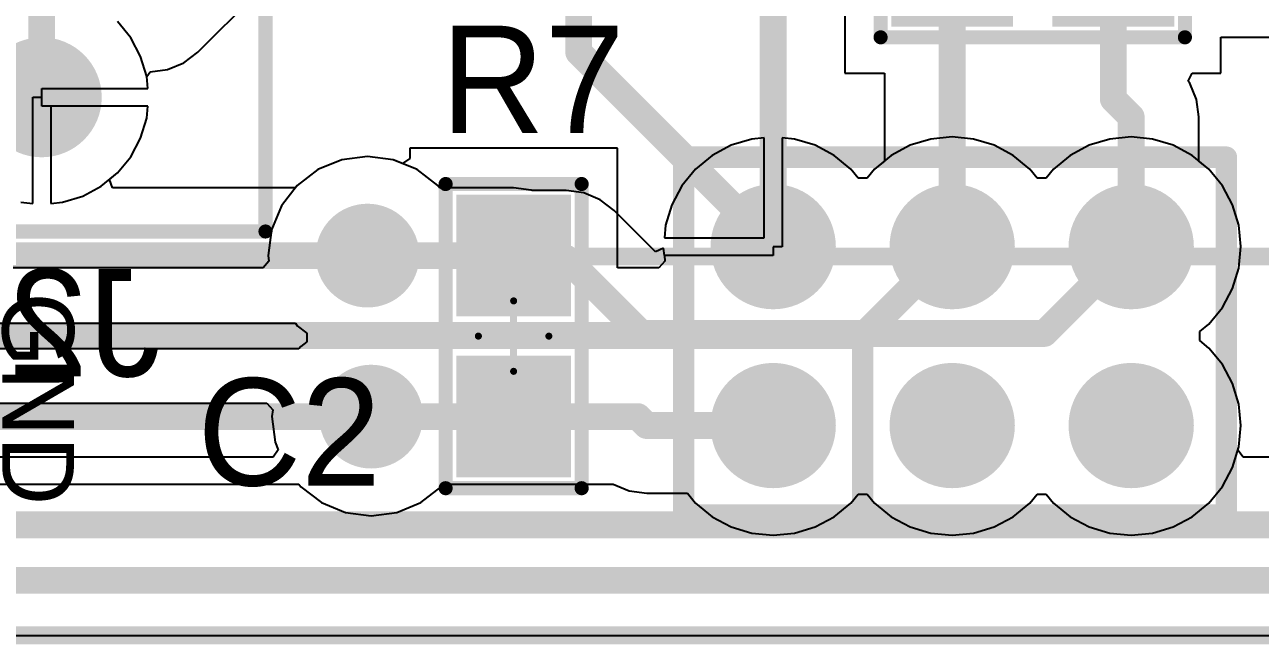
# Model space of a CAD drawing. Extents: x 2 to 5.35, y 2.27 to 3.73.
# Drawn here: x 3.976 to 4.666, y 2.268 to 2.615 of the extents above; entities that cross this region are included whole.
import ezdxf

# ---------------------------------------------------------------- set-up
doc = ezdxf.new("R2010")
doc.units = 0
doc.layers.get('0').update_dxf_attribs({"linetype": 'CONTINUOUS'})
for name, color, linetype in [('BOTTOMLAYER', 5, 'CONTINUOUS'), ('BOTTOMOVERLAY', 54, 'CONTINUOUS'), ('BOTTOMPASTE', 16, 'CONTINUOUS'), ('BOTTOMSOLDER', 6, 'CONTINUOUS'), ('MECHANICAL15', 56, 'CONTINUOUS'), ('MULTILAYER', 9, 'CONTINUOUS'), ('TOPLAYER', 1, 'CONTINUOUS'), ('TOPOVERLAY', 2, 'CONTINUOUS'), ('TOPPASTE', 8, 'CONTINUOUS'), ('TOPSOLDER', 216, 'CONTINUOUS')]:
    doc.layers.add(name, color=color, linetype=linetype)

# ---------------------------------------------------------------- blocks, each defined once
blk = doc.blocks.new('0805_2')
at = {"layer": 'MECHANICAL15', "const_width": 0.003937}
for points in [[(0.000001, -0.019685), (0.000001, 0.019685)], [(0.019687, -0.000001), (-0.019685, -0.000001)]]:
    blk.add_lwpolyline(points, dxfattribs=at)
at = {"layer": 'MECHANICAL15', "const_width": 0.001969}
for points in [[(-0.000983, 0.019685, 1), (0.000986, 0.019685, 1)], [(-0.020669, -0.000001, 1), (-0.0187, -0.000001, 1)], [(0.018703, -0.000001, 1), (0.020671, -0.000001, 1)], [(-0.000983, -0.019685, 1), (0.000986, -0.019685, 1)]]:
    blk.add_lwpolyline(points, format="xyb", close=True, dxfattribs=at)
at = {"layer": 'TOPLAYER'}
for points in [[(-0.074999, -0.028001), (-0.014999, -0.028001), (-0.074999, 0.027999), (-0.014999, 0.027999)], [(0.015001, -0.028001), (0.075001, -0.028001), (0.015001, 0.027999), (0.075001, 0.027999)]]:
    blk.add_solid(points, dxfattribs=at)
at = {"layer": 'TOPOVERLAY', "const_width": 0.007874}
for points in [[(0.085001, 0.037999), (-0.084999, 0.037999)], [(-0.084999, -0.038001), (-0.084999, 0.037999)], [(0.085001, -0.038001), (0.085001, 0.037999)], [(0.085001, -0.038001), (-0.084999, -0.038001)]]:
    blk.add_lwpolyline(points, dxfattribs=at)
at = {"layer": 'TOPOVERLAY', "const_width": 0.003937}
for points in [[(-0.086967, 0.037999, 1), (-0.08303, 0.037999, 1)], [(-0.086967, 0.037999, 1), (-0.08303, 0.037999, 1)], [(0.083033, 0.037999, 1), (0.08697, 0.037999, 1)], [(0.083033, 0.037999, 1), (0.08697, 0.037999, 1)], [(-0.086967, -0.038001, 1), (-0.08303, -0.038001, 1)], [(-0.086967, -0.038001, 1), (-0.08303, -0.038001, 1)], [(0.083033, -0.038001, 1), (0.08697, -0.038001, 1)], [(0.083033, -0.038001, 1), (0.08697, -0.038001, 1)]]:
    blk.add_lwpolyline(points, format="xyb", close=True, dxfattribs=at)
at = {"layer": 'TOPPASTE'}
for points in [[(-0.074999, -0.028001), (-0.014999, -0.028001), (-0.074999, 0.027999), (-0.014999, 0.027999)], [(0.015001, -0.028001), (0.075001, -0.028001), (0.015001, 0.027999), (0.075001, 0.027999)]]:
    blk.add_solid(points, dxfattribs=at)
at = {"layer": 'TOPSOLDER'}
for points in [[(-0.078999, -0.032001), (-0.010999, -0.032001), (-0.078999, 0.031999), (-0.010999, 0.031999)], [(0.011001, -0.032001), (0.079001, -0.032001), (0.011001, 0.031999), (0.079001, 0.031999)]]:
    blk.add_solid(points, dxfattribs=at)
blk = doc.blocks.new('JBDM_11')
at = {"layer": 'BOTTOMLAYER', "const_width": 0.031}
for points in [[(-0.015499, 0.099999, 1), (0.015501, 0.099999, 1)], [(0.084501, 0.099999, 1), (0.115501, 0.099999, 1)], [(0.184501, 0.099999, 1), (0.215501, 0.099999, 1)], [(-0.015499, -0.000001, 1), (0.015501, -0.000001, 1)], [(0.084501, -0.000001, 1), (0.115501, -0.000001, 1)], [(0.184501, -0.000001, 1), (0.215501, -0.000001, 1)]]:
    blk.add_lwpolyline(points, format="xyb", close=True, dxfattribs=at)
at = {"layer": 'BOTTOMSOLDER', "const_width": 0.035}
for points in [[(-0.017499, 0.099999, 1), (0.017501, 0.099999, 1)], [(0.082501, 0.099999, 1), (0.117501, 0.099999, 1)], [(0.182501, 0.099999, 1), (0.217501, 0.099999, 1)], [(-0.017499, -0.000001, 1), (0.017501, -0.000001, 1)], [(0.082501, -0.000001, 1), (0.117501, -0.000001, 1)], [(0.182501, -0.000001, 1), (0.217501, -0.000001, 1)]]:
    blk.add_lwpolyline(points, format="xyb", close=True, dxfattribs=at)
at = {"layer": 'MULTILAYER', "const_width": 0.031}
for points in [[(-0.015499, 0.099999, 1), (0.015501, 0.099999, 1)], [(0.084501, 0.099999, 1), (0.115501, 0.099999, 1)], [(0.184501, 0.099999, 1), (0.215501, 0.099999, 1)], [(-0.015499, -0.000001, 1), (0.015501, -0.000001, 1)], [(0.084501, -0.000001, 1), (0.115501, -0.000001, 1)], [(0.184501, -0.000001, 1), (0.215501, -0.000001, 1)]]:
    blk.add_lwpolyline(points, format="xyb", close=True, dxfattribs=at)
at = {"layer": 'TOPLAYER', "const_width": 0.031}
for points in [[(-0.015499, 0.099999, 1), (0.015501, 0.099999, 1)], [(0.084501, 0.099999, 1), (0.115501, 0.099999, 1)], [(0.184501, 0.099999, 1), (0.215501, 0.099999, 1)], [(-0.015499, -0.000001, 1), (0.015501, -0.000001, 1)], [(0.084501, -0.000001, 1), (0.115501, -0.000001, 1)], [(0.184501, -0.000001, 1), (0.215501, -0.000001, 1)]]:
    blk.add_lwpolyline(points, format="xyb", close=True, dxfattribs=at)
at = {"layer": 'TOPOVERLAY', "const_width": 0.012}
for points in [[(-0.049999, 0.149999), (0.253151, 0.149999)], [(-0.049999, -0.050001), (-0.049999, 0.149999)], [(0.253151, -0.050001), (0.253151, 0.149999)], [(-0.049999, 0.049999), (0.050001, 0.049999)], [(0.050001, -0.050001), (0.050001, 0.049999)], [(-0.049999, -0.050001), (0.253151, -0.050001)]]:
    blk.add_lwpolyline(points, dxfattribs=at)
at = {"layer": 'TOPOVERLAY', "const_width": 0.006}
for points in [[(-0.052999, 0.149999, 1), (-0.046999, 0.149999, 1)], [(-0.052999, 0.149999, 1), (-0.046999, 0.149999, 1)], [(0.250151, 0.149999, 1), (0.256151, 0.149999, 1)], [(0.250151, 0.149999, 1), (0.256151, 0.149999, 1)], [(-0.052999, 0.049999, 1), (-0.046999, 0.049999, 1)], [(0.047001, 0.049999, 1), (0.053001, 0.049999, 1)], [(0.047001, 0.049999, 1), (0.053001, 0.049999, 1)], [(-0.052999, -0.050001, 1), (-0.046999, -0.050001, 1)], [(-0.052999, -0.050001, 1), (-0.046999, -0.050001, 1)], [(0.047001, -0.050001, 1), (0.053001, -0.050001, 1)], [(0.250151, -0.050001, 1), (0.256151, -0.050001, 1)], [(0.250151, -0.050001, 1), (0.256151, -0.050001, 1)]]:
    blk.add_lwpolyline(points, format="xyb", close=True, dxfattribs=at)
at = {"layer": 'TOPSOLDER', "const_width": 0.035}
for points in [[(-0.017499, 0.099999, 1), (0.017501, 0.099999, 1)], [(0.082501, 0.099999, 1), (0.117501, 0.099999, 1)], [(0.182501, 0.099999, 1), (0.217501, 0.099999, 1)], [(-0.017499, -0.000001, 1), (0.017501, -0.000001, 1)], [(0.082501, -0.000001, 1), (0.117501, -0.000001, 1)], [(0.182501, -0.000001, 1), (0.217501, -0.000001, 1)]]:
    blk.add_lwpolyline(points, format="xyb", close=True, dxfattribs=at)
blk = doc.blocks.new('SIP7_2_B_17')
at = {"layer": 'BOTTOMLAYER', "const_width": 0.029528}
blk.add_lwpolyline([(0.585236, -0.1, 1), (0.614764, -0.1, 1)], format="xyb", close=True, dxfattribs=at)
at = {"layer": 'BOTTOMOVERLAY', "const_width": 0.007874}
for points in [[(0.725, -0.175), (0.725, 0.075)], [(-0.125, -0.175), (0.725, -0.175)]]:
    blk.add_lwpolyline(points, dxfattribs=at)
at = {"layer": 'BOTTOMOVERLAY', "const_width": 0.003937}
blk.add_lwpolyline([(0.723032, -0.175, 1), (0.726969, -0.175, 1)], format="xyb", close=True, dxfattribs=at)
blk.add_lwpolyline([(0.723032, -0.175, 1), (0.726969, -0.175, 1)], format="xyb", close=True, dxfattribs=at)
at = {"layer": 'BOTTOMSOLDER', "const_width": 0.033528}
blk.add_lwpolyline([(0.583236, -0.1, 1), (0.616764, -0.1, 1)], format="xyb", close=True, dxfattribs=at)
at = {"layer": 'MULTILAYER', "const_width": 0.029528}
blk.add_lwpolyline([(0.585236, -0.1, 1), (0.614764, -0.1, 1)], format="xyb", close=True, dxfattribs=at)
at = {"layer": 'TOPLAYER', "const_width": 0.029528}
blk.add_lwpolyline([(0.585236, -0.1, 1), (0.614764, -0.1, 1)], format="xyb", close=True, dxfattribs=at)
at = {"layer": 'TOPSOLDER', "const_width": 0.033528}
blk.add_lwpolyline([(0.583236, -0.1, 1), (0.616764, -0.1, 1)], format="xyb", close=True, dxfattribs=at)
blk = doc.blocks.new('0805_B_23')
at = {"layer": 'BOTTOMLAYER'}
for points in [[(-0.075001, -0.027999), (-0.015001, -0.027999), (-0.075001, 0.028001), (-0.015001, 0.028001)], [(0.014999, -0.027999), (0.074999, -0.027999), (0.014999, 0.028001), (0.074999, 0.028001)]]:
    blk.add_solid(points, dxfattribs=at)
at = {"layer": 'BOTTOMOVERLAY', "const_width": 0.003937}
for points in [[(-0.08697, 0.038001, 1), (-0.083033, 0.038001, 1)], [(-0.08697, 0.038001, 1), (-0.083033, 0.038001, 1)], [(0.08303, 0.038001, 1), (0.086967, 0.038001, 1)], [(0.08303, 0.038001, 1), (0.086967, 0.038001, 1)], [(-0.08697, -0.037999, 1), (-0.083033, -0.037999, 1)], [(-0.08697, -0.037999, 1), (-0.083033, -0.037999, 1)], [(0.08303, -0.037999, 1), (0.086967, -0.037999, 1)], [(0.08303, -0.037999, 1), (0.086967, -0.037999, 1)]]:
    blk.add_lwpolyline(points, format="xyb", close=True, dxfattribs=at)
at = {"layer": 'BOTTOMOVERLAY', "const_width": 0.007874}
for points in [[(0.084999, 0.038001), (-0.085001, 0.038001)], [(-0.085001, 0.038001), (-0.085001, -0.037999)], [(0.084999, 0.038001), (0.084999, -0.037999)], [(0.084999, -0.037999), (-0.085001, -0.037999)]]:
    blk.add_lwpolyline(points, dxfattribs=at)
at = {"layer": 'BOTTOMPASTE'}
for points in [[(-0.075001, -0.027999), (-0.015001, -0.027999), (-0.075001, 0.028001), (-0.015001, 0.028001)], [(0.014999, -0.027999), (0.074999, -0.027999), (0.014999, 0.028001), (0.074999, 0.028001)]]:
    blk.add_solid(points, dxfattribs=at)
at = {"layer": 'BOTTOMSOLDER'}
for points in [[(-0.079001, -0.031999), (-0.011001, -0.031999), (-0.079001, 0.032001), (-0.011001, 0.032001)], [(0.010999, -0.031999), (0.078999, -0.031999), (0.010999, 0.032001), (0.078999, 0.032001)]]:
    blk.add_solid(points, dxfattribs=at)
at = {"layer": 'MECHANICAL15', "const_width": 0.003937}
for points in [[(-0.000001, 0.019687), (-0.000001, -0.019683)], [(0.019685, 0.000001), (-0.019687, 0.000001)]]:
    blk.add_lwpolyline(points, dxfattribs=at)
at = {"layer": 'MECHANICAL15', "const_width": 0.001969}
for points in [[(-0.000985, 0.019687, 1), (0.000983, 0.019687, 1)], [(-0.020671, 0.000001, 1), (-0.018703, 0.000001, 1)], [(0.018701, 0.000001, 1), (0.020669, 0.000001, 1)], [(-0.000985, -0.019683, 1), (0.000983, -0.019683, 1)]]:
    blk.add_lwpolyline(points, format="xyb", close=True, dxfattribs=at)

msp = doc.modelspace()

# ---------------------------------------------------------------- linework, layer by layer
at = {"layer": 'BOTTOMLAYER'}
for p, q in [((4.072245, 2.599255), (4.180711, 2.70772)), ((4.433636, 2.703522), (4.433636, 2.587522)), ((4.643636, 2.587522), (4.643636, 2.607698)), ((4.643636, 2.607698), (4.73, 2.607698)), ((4.064412, 2.593244), (4.072245, 2.599255)), ((4.0455, 2.588176), (4.055289, 2.589465)), ((4.055289, 2.589465), (4.064412, 2.593244)), ((4.043659, 2.585694), (4.0455, 2.588176)), ((4.043666, 2.585669), (4.043659, 2.585694)), ((4.044323, 2.579), (4.043666, 2.585669)), ((4.433636, 2.587522), (4.455812, 2.587522)), ((4.455812, 2.587522), (4.455812, 2.538393)), ((4.625528, 2.583038), (4.62774, 2.587522)), ((4.626392, 2.581912), (4.625528, 2.583038)), ((4.630171, 2.572789), (4.626392, 2.581912)), ((4.62774, 2.587522), (4.643636, 2.587522)), ((3.98499, 2.569), (3.98499, 2.579)), ((3.98499, 2.579), (4.044323, 2.579)), ((4.044323, 2.569), (3.98499, 2.569)), ((4.043666, 2.562331), (4.044323, 2.569)), ((4.63146, 2.563), (4.630171, 2.572789)), ((4.040262, 2.55111), (4.043666, 2.562331)), ((4.63146, 2.538393), (4.63146, 2.563)), ((4.034735, 2.540768), (4.040262, 2.55111)), ((4.370179, 2.547151), (4.359582, 2.541487)), ((4.381678, 2.550639), (4.370179, 2.547151)), ((4.388636, 2.551325), (4.381678, 2.550639)), ((4.388636, 2.495522), (4.388636, 2.551325)), ((4.405594, 2.550639), (4.398636, 2.551325)), ((4.398636, 2.551325), (4.398636, 2.490512)), ((4.417093, 2.547151), (4.405594, 2.550639)), ((4.42769, 2.541487), (4.417093, 2.547151)), ((4.027296, 2.531704), (4.034735, 2.540768)), ((4.167, 2.540997), (4.152642, 2.539106)), ((4.181358, 2.539106), (4.167, 2.540997)), ((4.359582, 2.541487), (4.350294, 2.533864)), ((4.436978, 2.533864), (4.42769, 2.541487)), ((4.139263, 2.533564), (4.127773, 2.524748)), ((4.152642, 2.539106), (4.139263, 2.533564)), ((4.194737, 2.533564), (4.181358, 2.539106)), ((4.206226, 2.524748), (4.194737, 2.533564)), ((4.350294, 2.533864), (4.342671, 2.524576)), ((4.441136, 2.528798), (4.436978, 2.533864)), ((4.450294, 2.533864), (4.446136, 2.528798)), ((4.455812, 2.538393), (4.450294, 2.533864)), ((4.636978, 2.533864), (4.63146, 2.538393)), ((4.644601, 2.524576), (4.636978, 2.533864)), ((4.022848, 2.528053), (4.027296, 2.531704)), ((4.024532, 2.523346), (4.022848, 2.528053)), ((4.446136, 2.528798), (4.441136, 2.528798)), ((4.126697, 2.523346), (4.024532, 2.523346)), ((4.127773, 2.524748), (4.126697, 2.523346)), ((4.207303, 2.523346), (4.206226, 2.524748)), ((4.248636, 2.523346), (4.207303, 2.523346)), ((4.258426, 2.522057), (4.248636, 2.523346)), ((4.258989, 2.521824), (4.258426, 2.522057)), ((4.278, 2.521824), (4.258989, 2.521824)), ((4.287789, 2.520535), (4.278, 2.521824)), ((4.296912, 2.516756), (4.287789, 2.520535)), ((4.342671, 2.524576), (4.337007, 2.513979)), ((4.650265, 2.513979), (4.644601, 2.524576)), ((4.304745, 2.510745), (4.296912, 2.516756)), ((4.337007, 2.513979), (4.333519, 2.50248)), ((4.653753, 2.50248), (4.650265, 2.513979)), ((4.327899, 2.487592), (4.304745, 2.510745)), ((4.333519, 2.50248), (4.332833, 2.495522)), ((4.654931, 2.490522), (4.653753, 2.50248)), ((4.332833, 2.495522), (4.388636, 2.495522)), ((4.332417, 2.489729), (4.327899, 2.487592)), ((4.332831, 2.485522), (4.332417, 2.489729)), ((4.393646, 2.485522), (4.332831, 2.485522)), ((4.398636, 2.490512), (4.393646, 2.490512)), ((4.393646, 2.490512), (4.393646, 2.485522)), ((4.653753, 2.478564), (4.654931, 2.490522)), ((4.650265, 2.467065), (4.653753, 2.478564)), ((4.644601, 2.456468), (4.650265, 2.467065)), ((4.636978, 2.44718), (4.644601, 2.456468)), ((3.616478, 2.447698), (4.126697, 2.447698)), ((4.126697, 2.447698), (4.127773, 2.446296)), ((4.127773, 2.446296), (4.13304, 2.442255)), ((4.631912, 2.443022), (4.636978, 2.44718)), ((4.13304, 2.437255), (4.129773, 2.434748)), ((4.13304, 2.442255), (4.13304, 2.437255)), ((4.631912, 2.438022), (4.631912, 2.443022)), ((4.636978, 2.433864), (4.631912, 2.438022)), ((4.128697, 2.433346), (2.311145, 2.433346)), ((4.129773, 2.434748), (4.128697, 2.433346)), ((4.644601, 2.424576), (4.636978, 2.433864)), ((4.650265, 2.413979), (4.644601, 2.424576)), ((4.653753, 2.40248), (4.650265, 2.413979)), ((4.654931, 2.390522), (4.653753, 2.40248)), ((4.653753, 2.378564), (4.654931, 2.390522)), ((4.650265, 2.367065), (4.653753, 2.378564)), ((4.644601, 2.356468), (4.650265, 2.367065)), ((2.295478, 2.357698), (4.128697, 2.357698)), ((4.128697, 2.357698), (4.129773, 2.356295)), ((4.129773, 2.356295), (4.141263, 2.34748)), ((4.196737, 2.34748), (4.208227, 2.356295)), ((4.208227, 2.356295), (4.209303, 2.357698)), ((4.209303, 2.357698), (4.304251, 2.357698)), ((4.304251, 2.357698), (4.313211, 2.353987)), ((4.313211, 2.353987), (4.323, 2.352698)), ((4.636978, 2.34718), (4.644601, 2.356468)), ((4.141263, 2.34748), (4.154642, 2.341938)), ((4.183358, 2.341938), (4.196737, 2.34748)), ((4.323, 2.352698), (4.345765, 2.352698)), ((4.345765, 2.352698), (4.350294, 2.34718)), ((4.350294, 2.34718), (4.359582, 2.339557)), ((4.42769, 2.339557), (4.436978, 2.34718)), ((4.436978, 2.34718), (4.441136, 2.352246)), ((4.441136, 2.352246), (4.446136, 2.352246)), ((4.446136, 2.352246), (4.450294, 2.34718)), ((4.450294, 2.34718), (4.459582, 2.339557)), ((4.52769, 2.339557), (4.536978, 2.34718)), ((4.536978, 2.34718), (4.541136, 2.352246)), ((4.541136, 2.352246), (4.546136, 2.352246)), ((4.546136, 2.352246), (4.550294, 2.34718)), ((4.550294, 2.34718), (4.559582, 2.339557)), ((4.62769, 2.339557), (4.636978, 2.34718)), ((4.154642, 2.341938), (4.169, 2.340047)), ((4.169, 2.340047), (4.183358, 2.341938)), ((4.359582, 2.339557), (4.370179, 2.333893)), ((4.370179, 2.333893), (4.381678, 2.330405)), ((4.405594, 2.330405), (4.417093, 2.333893)), ((4.417093, 2.333893), (4.42769, 2.339557)), ((4.459582, 2.339557), (4.470179, 2.333893)), ((4.470179, 2.333893), (4.481678, 2.330405)), ((4.505594, 2.330405), (4.517093, 2.333893)), ((4.517093, 2.333893), (4.52769, 2.339557)), ((4.559582, 2.339557), (4.570179, 2.333893)), ((4.570179, 2.333893), (4.581678, 2.330405)), ((4.605594, 2.330405), (4.617093, 2.333893)), ((4.617093, 2.333893), (4.62769, 2.339557)), ((4.381678, 2.330405), (4.393636, 2.329227)), ((4.393636, 2.329227), (4.405594, 2.330405)), ((4.481678, 2.330405), (4.493636, 2.329227)), ((4.493636, 2.329227), (4.505594, 2.330405)), ((4.581678, 2.330405), (4.593636, 2.329227)), ((4.593636, 2.329227), (4.605594, 2.330405)), ((5.35, 2.273), (2.004, 2.273))]:
    msp.add_line(p, q, dxfattribs=at)
at = {"layer": 'BOTTOMLAYER', "const_width": 0.015}
for points in [[(4.493636, 2.490522), (4.493636, 2.645522)], [(4.583636, 2.573), (4.583636, 2.645522)], [(4.393636, 2.490522), (4.393636, 2.638)], [(3.937, 2.526), (3.985, 2.574)], [(4.583636, 2.573), (4.593636, 2.563)], [(4.593636, 2.490522), (4.593636, 2.563)], [(3.616478, 2.485522), (4.167, 2.485522)], [(4.167, 2.485522), (4.248636, 2.485522)], [(4.248636, 2.484), (4.248636, 2.485522)], [(4.545114, 2.442), (4.593636, 2.490522)], [(4.248636, 2.484), (4.278, 2.484)], [(4.278, 2.484), (4.32, 2.442)], [(4.32, 2.442), (4.545114, 2.442)], [(2.295478, 2.395522), (4.169, 2.395522)], [(4.169, 2.395522), (4.318, 2.395522)], [(4.318, 2.395522), (4.323, 2.390522)], [(4.323, 2.390522), (4.393636, 2.390522)]]:
    msp.add_lwpolyline(points, dxfattribs=at)
at = {"layer": 'BOTTOMLAYER'}
for points, const_width in [([(3.98125, 2.574, 1), (3.98875, 2.574, 1)], 0.0075), ([(4.579886, 2.573, 1), (4.587386, 2.573, 1)], 0.0075), ([(4.579886, 2.573, 1), (4.587386, 2.573, 1)], 0.0075), ([(4.589886, 2.563, 1), (4.597386, 2.563, 1)], 0.0075), ([(4.589886, 2.563, 1), (4.597386, 2.563, 1)], 0.0075), ([(4.1545, 2.485522, 1), (4.1795, 2.485522, 1)], 0.025), ([(4.16325, 2.485522, 1), (4.17075, 2.485522, 1)], 0.0075), ([(4.16325, 2.485522, 1), (4.17075, 2.485522, 1)], 0.0075), ([(4.244886, 2.485522, 1), (4.252386, 2.485522, 1)], 0.0075), ([(4.244886, 2.485522, 1), (4.252386, 2.485522, 1)], 0.0075), ([(4.389886, 2.490522, 1), (4.397386, 2.490522, 1)], 0.0075), ([(4.489886, 2.490522, 1), (4.497386, 2.490522, 1)], 0.0075), ([(4.589886, 2.490522, 1), (4.597386, 2.490522, 1)], 0.0075), ([(4.589886, 2.490522, 1), (4.597386, 2.490522, 1)], 0.0075), ([(4.244886, 2.484, 1), (4.252386, 2.484, 1)], 0.0075), ([(4.244886, 2.484, 1), (4.252386, 2.484, 1)], 0.0075), ([(4.27425, 2.484, 1), (4.28175, 2.484, 1)], 0.0075), ([(4.27425, 2.484, 1), (4.28175, 2.484, 1)], 0.0075), ([(4.31625, 2.442, 1), (4.32375, 2.442, 1)], 0.0075), ([(4.31625, 2.442, 1), (4.32375, 2.442, 1)], 0.0075), ([(4.541364, 2.442, 1), (4.548864, 2.442, 1)], 0.0075), ([(4.541364, 2.442, 1), (4.548864, 2.442, 1)], 0.0075), ([(4.1565, 2.395522, 1), (4.1815, 2.395522, 1)], 0.025), ([(4.16525, 2.395522, 1), (4.17275, 2.395522, 1)], 0.0075), ([(4.16525, 2.395522, 1), (4.17275, 2.395522, 1)], 0.0075), ([(4.31425, 2.395522, 1), (4.32175, 2.395522, 1)], 0.0075), ([(4.31425, 2.395522, 1), (4.32175, 2.395522, 1)], 0.0075), ([(4.31925, 2.390522, 1), (4.32675, 2.390522, 1)], 0.0075), ([(4.31925, 2.390522, 1), (4.32675, 2.390522, 1)], 0.0075), ([(4.389886, 2.390522, 1), (4.397386, 2.390522, 1)], 0.0075)]:
    msp.add_lwpolyline(points, format="xyb", close=True, dxfattribs=dict(at, const_width=const_width))
at = {"layer": 'BOTTOMSOLDER', "const_width": 0.029}
for points in [[(4.1525, 2.485522, 1), (4.1815, 2.485522, 1)], [(4.1545, 2.395522, 1), (4.1835, 2.395522, 1)]]:
    msp.add_lwpolyline(points, format="xyb", close=True, dxfattribs=at)
at = {"layer": 'MULTILAYER', "const_width": 0.025}
for points in [[(4.1545, 2.485522, 1), (4.1795, 2.485522, 1)], [(4.1565, 2.395522, 1), (4.1815, 2.395522, 1)]]:
    msp.add_lwpolyline(points, format="xyb", close=True, dxfattribs=at)
at = {"layer": 'TOPLAYER'}
for p, q in [((4.034735, 2.607232), (4.027296, 2.616296)), ((4.040262, 2.59689), (4.034735, 2.607232)), ((4.043666, 2.585669), (4.040262, 2.59689)), ((4.044323, 2.579), (4.043666, 2.585669)), ((3.98499, 2.57401), (3.98499, 2.579)), ((3.98499, 2.579), (4.044323, 2.579)), ((3.98, 2.514677), (3.98, 2.57401)), ((3.98, 2.57401), (3.98499, 2.57401)), ((4.044323, 2.569), (3.99, 2.569)), ((3.99, 2.569), (3.99, 2.514677)), ((4.043666, 2.562331), (4.044323, 2.569)), ((4.040262, 2.55111), (4.043666, 2.562331)), ((4.034735, 2.540768), (4.040262, 2.55111)), ((4.370179, 2.547151), (4.359582, 2.541487)), ((4.381678, 2.550639), (4.370179, 2.547151)), ((4.388636, 2.551325), (4.381678, 2.550639)), ((4.388636, 2.495522), (4.388636, 2.551325)), ((4.405594, 2.550639), (4.398636, 2.551325)), ((4.398636, 2.551325), (4.398636, 2.490512)), ((4.417093, 2.547151), (4.405594, 2.550639)), ((4.42769, 2.541487), (4.417093, 2.547151)), ((4.470179, 2.547151), (4.459582, 2.541487)), ((4.481678, 2.550639), (4.470179, 2.547151)), ((4.493636, 2.551817), (4.481678, 2.550639)), ((4.505594, 2.550639), (4.493636, 2.551817)), ((4.517093, 2.547151), (4.505594, 2.550639)), ((4.52769, 2.541487), (4.517093, 2.547151)), ((4.570179, 2.547151), (4.559582, 2.541487)), ((4.581678, 2.550639), (4.570179, 2.547151)), ((4.593636, 2.551817), (4.581678, 2.550639)), ((4.605594, 2.550639), (4.593636, 2.551817)), ((4.617093, 2.547151), (4.605594, 2.550639)), ((4.62769, 2.541487), (4.617093, 2.547151)), ((4.027296, 2.531704), (4.034735, 2.540768)), ((4.167, 2.540997), (4.152642, 2.539106)), ((4.181358, 2.539106), (4.167, 2.540997)), ((4.306634, 2.545519), (4.190634, 2.545519)), ((4.190634, 2.545519), (4.190634, 2.539764)), ((4.306634, 2.47871), (4.306634, 2.545519)), ((4.359582, 2.541487), (4.350294, 2.533864)), ((4.436978, 2.533864), (4.42769, 2.541487)), ((4.459582, 2.541487), (4.450294, 2.533864)), ((4.536978, 2.533864), (4.52769, 2.541487)), ((4.559582, 2.541487), (4.550294, 2.533864)), ((4.636978, 2.533864), (4.62769, 2.541487)), ((4.139263, 2.533564), (4.127773, 2.524748)), ((4.152642, 2.539106), (4.139263, 2.533564)), ((4.186476, 2.536986), (4.181358, 2.539106)), ((4.190634, 2.539764), (4.186476, 2.536986)), ((4.350294, 2.533864), (4.342671, 2.524576)), ((4.441136, 2.528798), (4.436978, 2.533864)), ((4.450294, 2.533864), (4.446136, 2.528798)), ((4.541136, 2.528798), (4.536978, 2.533864)), ((4.550294, 2.533864), (4.546136, 2.528798)), ((4.644601, 2.524576), (4.636978, 2.533864)), ((4.018232, 2.524265), (4.027296, 2.531704)), ((4.446136, 2.528798), (4.441136, 2.528798)), ((4.546136, 2.528798), (4.541136, 2.528798)), ((4.00789, 2.518738), (4.018232, 2.524265)), ((4.127773, 2.524748), (4.118958, 2.513259)), ((4.342671, 2.524576), (4.337007, 2.513979)), ((4.650265, 2.513979), (4.644601, 2.524576)), ((3.973331, 2.515334), (3.98, 2.514677)), ((3.99, 2.514677), (3.996669, 2.515334)), ((3.996669, 2.515334), (4.00789, 2.518738)), ((4.118958, 2.513259), (4.113416, 2.49988)), ((4.337007, 2.513979), (4.333519, 2.50248)), ((4.653753, 2.50248), (4.650265, 2.513979)), ((4.113416, 2.49988), (4.111525, 2.485522)), ((4.333519, 2.50248), (4.332833, 2.495522)), ((4.654931, 2.490522), (4.653753, 2.50248)), ((4.332833, 2.495522), (4.388636, 2.495522)), ((4.111525, 2.485522), (4.111927, 2.482469)), ((4.393646, 2.485522), (4.332833, 2.485522)), ((4.332833, 2.485522), (4.333139, 2.482414)), ((4.398636, 2.490512), (4.393646, 2.490512)), ((4.393646, 2.490512), (4.393646, 2.485522)), ((4.653753, 2.478564), (4.654931, 2.490522)), ((4.108631, 2.47871), (3.951733, 2.47871)), ((4.111927, 2.482469), (4.108631, 2.47871)), ((4.329782, 2.47871), (4.306634, 2.47871)), ((4.333139, 2.482414), (4.329782, 2.47871)), ((4.650265, 2.467065), (4.653753, 2.478564)), ((4.644601, 2.456468), (4.650265, 2.467065)), ((4.636978, 2.44718), (4.644601, 2.456468)), ((4.631912, 2.443022), (4.636978, 2.44718)), ((4.631912, 2.438022), (4.631912, 2.443022)), ((4.636978, 2.433864), (4.631912, 2.438022)), ((4.644601, 2.424576), (4.636978, 2.433864)), ((4.650265, 2.413979), (4.644601, 2.424576)), ((4.653753, 2.40248), (4.650265, 2.413979)), ((3.500114, 2.403062), (4.110726, 2.403062)), ((4.110726, 2.403062), (4.114023, 2.399303)), ((4.654931, 2.390522), (4.653753, 2.40248)), ((4.114023, 2.399303), (4.113525, 2.395522)), ((4.113525, 2.395522), (4.115416, 2.381164)), ((4.653753, 2.378564), (4.654931, 2.390522)), ((4.117148, 2.376981), (4.11437, 2.372824)), ((4.115416, 2.381164), (4.117148, 2.376981)), ((4.65323, 2.37684), (4.653753, 2.378564)), ((4.656209, 2.372824), (4.65323, 2.37684)), ((4.11437, 2.372824), (3.404667, 2.372824)), ((4.801333, 2.372824), (4.656209, 2.372824))]:
    msp.add_line(p, q, dxfattribs=at)
at = {"layer": 'TOPLAYER', "const_width": 0.015}
for points in [[(4.285, 2.599158), (4.285, 2.689)], [(3.985, 2.574), (3.985, 2.674)], [(4.285, 2.599158), (4.393636, 2.490522)], [(4.167, 2.485522), (4.167003, 2.485519)], [(4.167003, 2.485519), (4.248634, 2.485519)], [(4.444, 2.440886), (4.493636, 2.490522)], [(3.500114, 2.440886), (4.444, 2.440886)], [(4.169, 2.395522), (4.248631, 2.395522)], [(4.248631, 2.395522), (4.248634, 2.395519)], [(3.389, 2.335), (4.817, 2.335)], [(3.333, 2.304), (4.857, 2.304)]]:
    msp.add_lwpolyline(points, dxfattribs=at)
at = {"layer": 'TOPLAYER'}
for points, const_width in [([(4.28125, 2.599158, 1), (4.28875, 2.599158, 1)], 0.0075), ([(4.28125, 2.599158, 1), (4.28875, 2.599158, 1)], 0.0075), ([(3.98125, 2.574, 1), (3.98875, 2.574, 1)], 0.0075), ([(4.1545, 2.485522, 1), (4.1795, 2.485522, 1)], 0.025), ([(4.16325, 2.485522, 1), (4.17075, 2.485522, 1)], 0.0075), ([(4.163253, 2.485519, 1), (4.170753, 2.485519, 1)], 0.0075), ([(4.163253, 2.485519, 1), (4.170753, 2.485519, 1)], 0.0075), ([(4.244884, 2.485519, 1), (4.252384, 2.485519, 1)], 0.0075), ([(4.389886, 2.490522, 1), (4.397386, 2.490522, 1)], 0.0075), ([(4.489886, 2.490522, 1), (4.497386, 2.490522, 1)], 0.0075), ([(4.44025, 2.440886, 1), (4.44775, 2.440886, 1)], 0.0075), ([(4.44025, 2.440886, 1), (4.44775, 2.440886, 1)], 0.0075), ([(4.1565, 2.395522, 1), (4.1815, 2.395522, 1)], 0.025), ([(4.16525, 2.395522, 1), (4.17275, 2.395522, 1)], 0.0075), ([(4.244881, 2.395522, 1), (4.252381, 2.395522, 1)], 0.0075), ([(4.244881, 2.395522, 1), (4.252381, 2.395522, 1)], 0.0075), ([(4.244884, 2.395519, 1), (4.252384, 2.395519, 1)], 0.0075)]:
    msp.add_lwpolyline(points, format="xyb", close=True, dxfattribs=dict(at, const_width=const_width))
at = {"layer": 'TOPOVERLAY', "const_width": 0.01}
for points in [[(2.109, 2.485), (5.242, 2.485)], [(2.003116, 2.273268), (5.349572, 2.273268)]]:
    msp.add_lwpolyline(points, dxfattribs=at)
at = {"layer": 'TOPSOLDER', "const_width": 0.029}
for points in [[(4.1525, 2.485522, 1), (4.1815, 2.485522, 1)], [(4.1545, 2.395522, 1), (4.1835, 2.395522, 1)]]:
    msp.add_lwpolyline(points, format="xyb", close=True, dxfattribs=at)

# ---------------------------------------------------------------- block references
for name, p, rotation in [('SIP7_2_B_17', (3.385, 2.674), 360), ('0805_B_23', (4.538635, 2.645523), 180), ('JBDM_11', (4.393635, 2.390523), 360), ('0805_2', (4.248635, 2.440521), 270)]:
    msp.add_blockref(name, p, dxfattribs=dict(rotation=rotation))

# ---------------------------------------------------------------- texts
at = {"layer": 'BOTTOMOVERLAY', "text_generation_flag": 2}
msp.add_text('J2', height=0.06, rotation=360, dxfattribs=at).set_placement((4.051, 2.418))
at = {"layer": 'TOPOVERLAY'}
for s, height, rotation, p in [('R7', 0.06, 360, (4.208, 2.554)), ('GND', 0.04, 270, (3.963007, 2.464874)), ('C2', 0.06, 360, (4.072, 2.357))]:
    msp.add_text(s, height=height, rotation=rotation, dxfattribs=at).set_placement(p)

doc.saveas('drawing.dxf')
